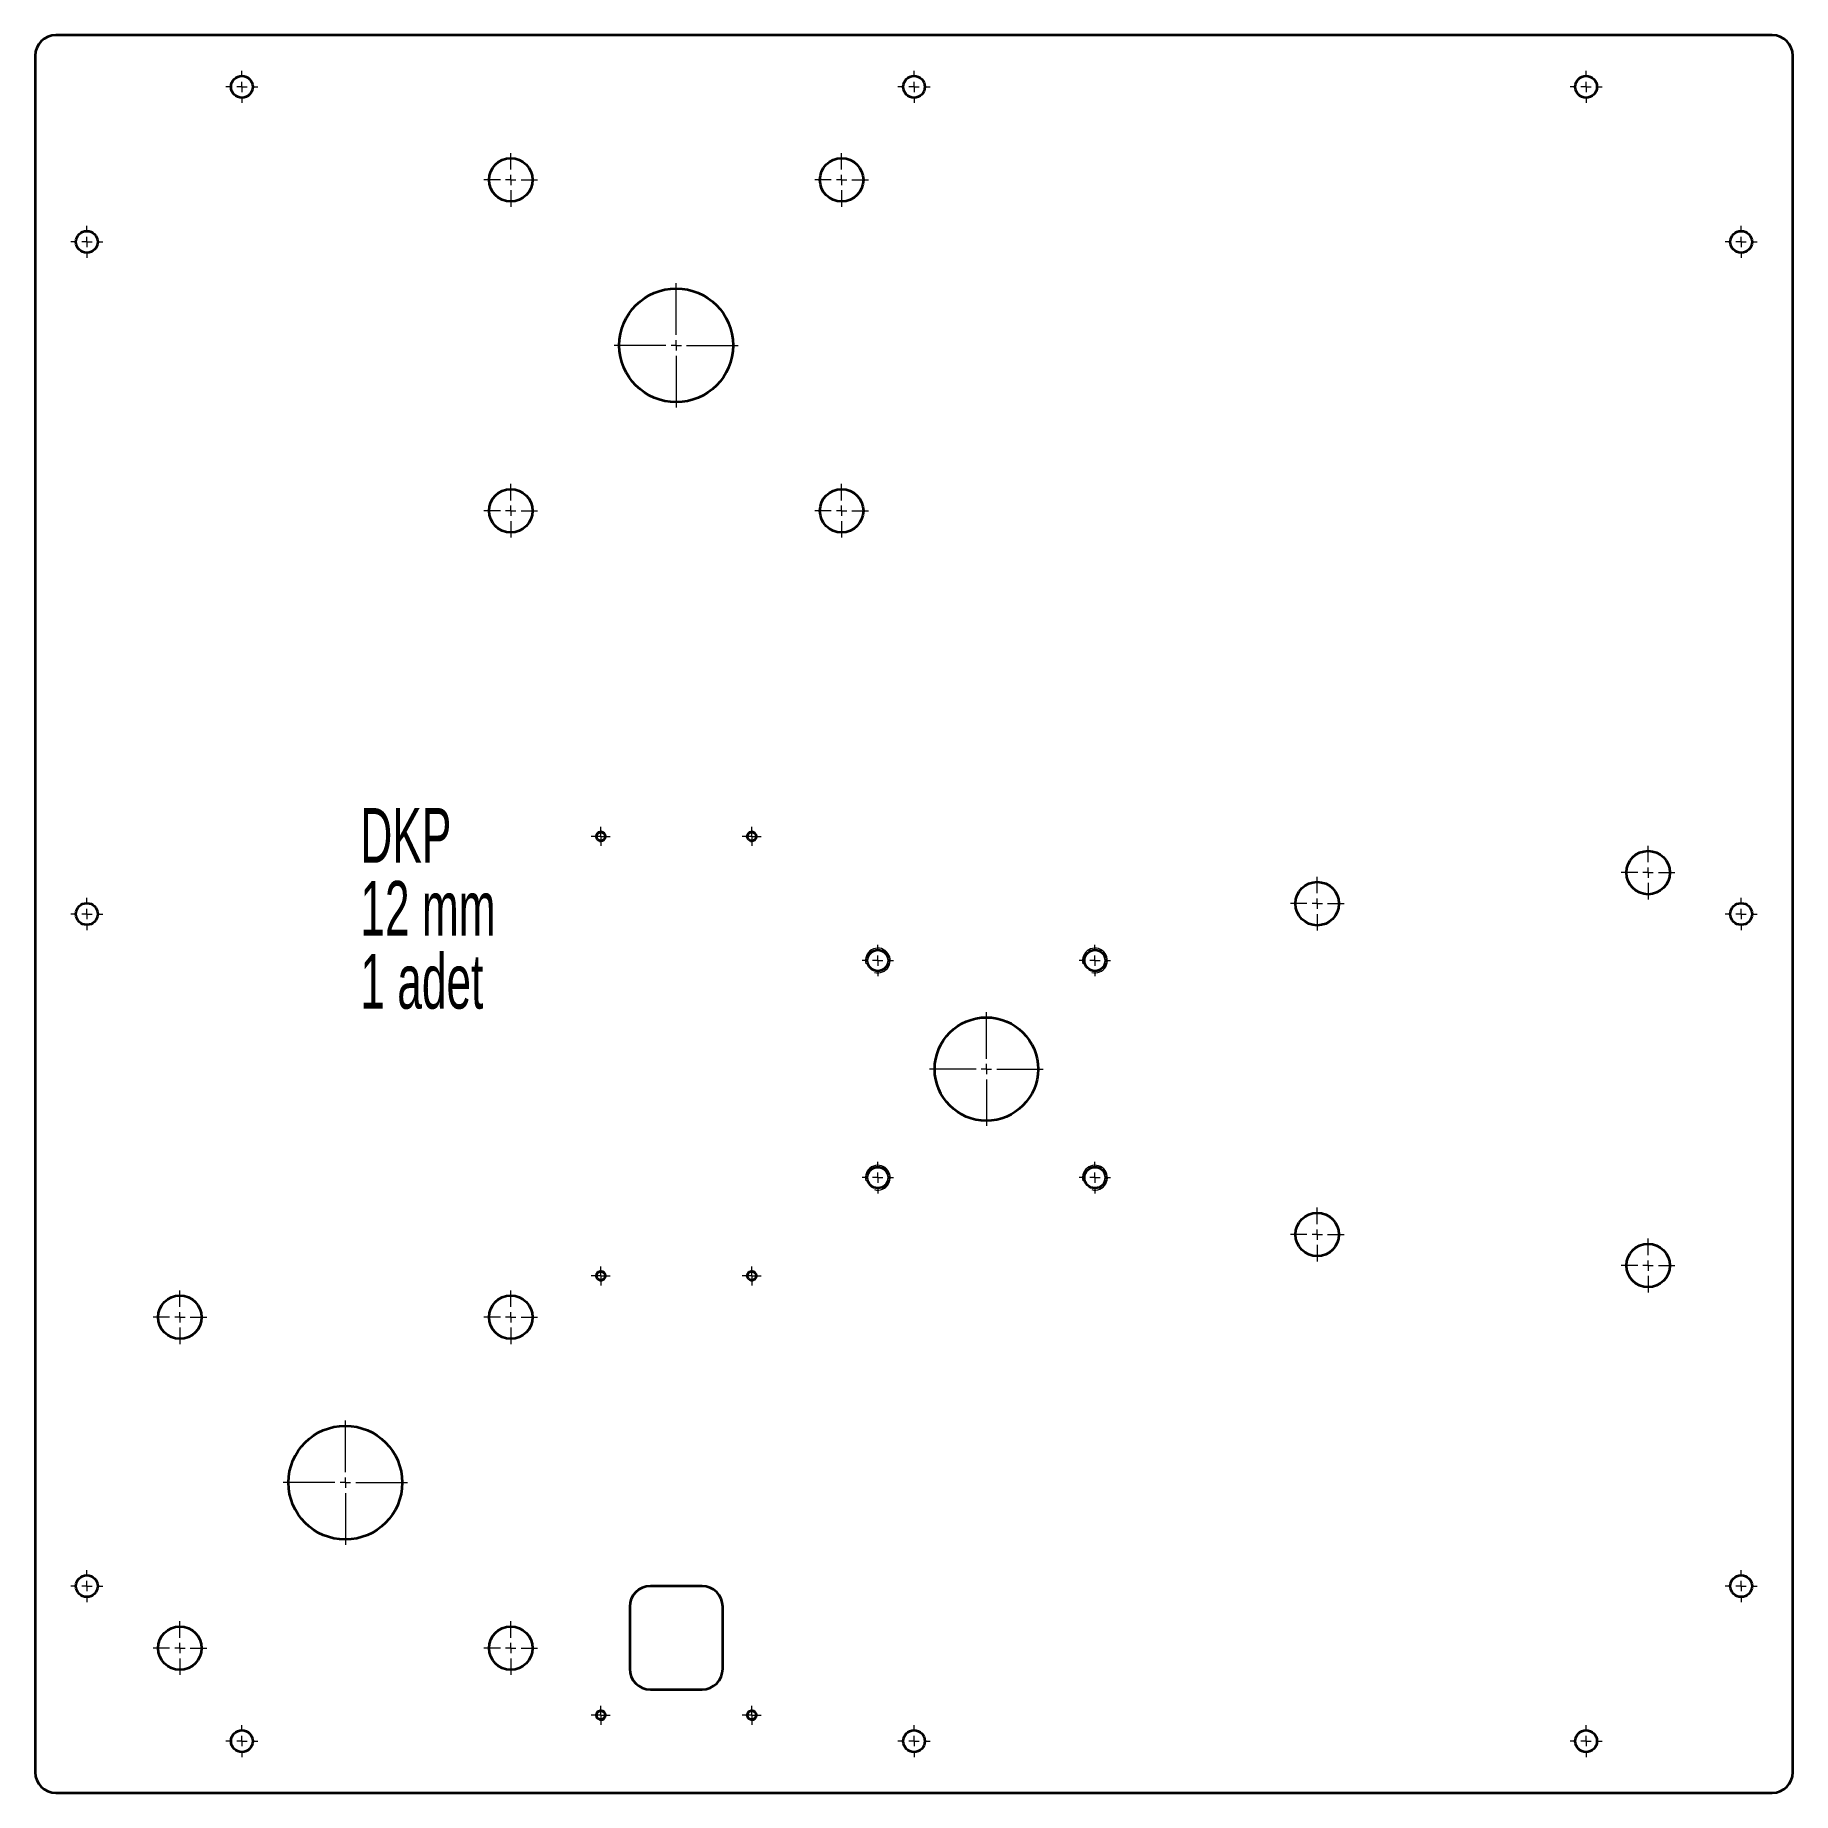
# Model space of a CAD drawing. Header units: millimetres. Extents: x -302 to 548, y -307 to 543.
import ezdxf

# ---------------------------------------------------------------- set-up
doc = ezdxf.new("R2010")
doc.units = ezdxf.units.MM
doc.styles.add('SLDTEXTSTYLE0', font='TXT', dxfattribs={"width": 0.605})

# ---------------------------------------------------------------- blocks, each defined once
blk = doc.blocks.new('SW_NOTE_0')
at = {"color": 0, "linetype": 'Continuous', "lineweight": 0, "char_height": 26.458, "attachment_point": 1, "style": 'SLDTEXTSTYLE0'}
for s, insert in [('DKP', (0, 34.11)), ('12 mm', (0, -1.17)), ('1 adet', (0, -36.45))]:
    blk.add_mtext(s, dxfattribs=dict(at, insert=insert))
blk = doc.blocks.new('SW_CENTERMARKSYMBOL_0')
at = {"color": 0, "linetype": 'Continuous', "lineweight": 18}
for p, q in [((-5, 0), (-7.75, 0)), ((0, 0), (-2.5, 0)), ((0, 5), (0, 7.75)), ((0, 0), (0, 2.5)), ((0, 0), (0, -2.5)), ((0, 0), (2.5, 0)), ((5, 0), (7.75, 0)), ((0, -5), (0, -7.75))]:
    blk.add_line(p, q, dxfattribs=at)
blk = doc.blocks.new('SW_CENTERMARKSYMBOL_1')
at = {"color": 0, "linetype": 'Continuous', "lineweight": 18}
for p, q in [((-5, 0), (-7.75, 0)), ((0, 0), (-2.5, 0)), ((0, 5), (0, 7.75)), ((0, 0), (0, 2.5)), ((0, 0), (0, -2.5)), ((0, 0), (2.5, 0)), ((5, 0), (7.75, 0)), ((0, -5), (0, -7.75))]:
    blk.add_line(p, q, dxfattribs=at)
blk = doc.blocks.new('SW_CENTERMARKSYMBOL_2')
at = {"color": 0, "linetype": 'Continuous', "lineweight": 18}
for p, q in [((-5, 0), (-7.75, 0)), ((0, 0), (-2.5, 0)), ((0, 5), (0, 7.75)), ((0, 0), (0, 2.5)), ((0, 0), (0, -2.5)), ((0, 0), (2.5, 0)), ((5, 0), (7.75, 0)), ((0, -5), (0, -7.75))]:
    blk.add_line(p, q, dxfattribs=at)
blk = doc.blocks.new('SW_CENTERMARKSYMBOL_3')
at = {"color": 0, "linetype": 'Continuous', "lineweight": 18}
for p, q in [((-5, 0), (-7.75, 0)), ((0, 0), (-2.5, 0)), ((0, 5), (0, 7.75)), ((0, 0), (0, 2.5)), ((0, 0), (0, -2.5)), ((0, 0), (2.5, 0)), ((5, 0), (7.75, 0)), ((0, -5), (0, -7.75))]:
    blk.add_line(p, q, dxfattribs=at)
blk = doc.blocks.new('SW_CENTERMARKSYMBOL_4')
at = {"color": 0, "linetype": 'Continuous', "lineweight": 18}
for p, q in [((-5, 0), (-7.75, 0)), ((0, 0), (-2.5, 0)), ((0, 5), (0, 7.75)), ((0, 0), (0, 2.5)), ((0, 0), (0, -2.5)), ((0, 0), (2.5, 0)), ((5, 0), (7.75, 0)), ((0, -5), (0, -7.75))]:
    blk.add_line(p, q, dxfattribs=at)
blk = doc.blocks.new('SW_CENTERMARKSYMBOL_5')
at = {"color": 0, "linetype": 'Continuous', "lineweight": 18}
for p, q in [((-5, 0), (-7.75, 0)), ((0, 0), (-2.5, 0)), ((0, 5), (0, 7.75)), ((0, 0), (0, 2.5)), ((0, 0), (0, -2.5)), ((0, 0), (2.5, 0)), ((5, 0), (7.75, 0)), ((0, -5), (0, -7.75))]:
    blk.add_line(p, q, dxfattribs=at)
blk = doc.blocks.new('SW_CENTERMARKSYMBOL_6')
at = {"color": 0, "linetype": 'Continuous', "lineweight": 18}
for p, q in [((-5, 0), (-7.75, 0)), ((0, 0), (-2.5, 0)), ((0, 5), (0, 7.75)), ((0, 0), (0, 2.5)), ((0, 0), (0, -2.5)), ((0, 0), (2.5, 0)), ((5, 0), (7.75, 0)), ((0, -5), (0, -7.75))]:
    blk.add_line(p, q, dxfattribs=at)
blk = doc.blocks.new('SW_CENTERMARKSYMBOL_7')
at = {"color": 0, "linetype": 'Continuous', "lineweight": 18}
for p, q in [((-5, 0), (-7.75, 0)), ((0, 0), (-2.5, 0)), ((0, 5), (0, 7.75)), ((0, 0), (0, 2.5)), ((0, 0), (0, -2.5)), ((0, 0), (2.5, 0)), ((5, 0), (7.75, 0)), ((0, -5), (0, -7.75))]:
    blk.add_line(p, q, dxfattribs=at)
blk = doc.blocks.new('SW_CENTERMARKSYMBOL_8')
at = {"color": 0, "linetype": 'Continuous', "lineweight": 18}
for p, q in [((-5, 0), (-7.75, 0)), ((0, 0), (-2.5, 0)), ((0, 5), (0, 7.75)), ((0, 0), (0, 2.5)), ((0, 0), (0, -2.5)), ((0, 0), (2.5, 0)), ((5, 0), (7.75, 0)), ((0, -5), (0, -7.75))]:
    blk.add_line(p, q, dxfattribs=at)
blk = doc.blocks.new('SW_CENTERMARKSYMBOL_9')
at = {"color": 0, "linetype": 'Continuous', "lineweight": 18}
for p, q in [((-5, 0), (-7.75, 0)), ((0, 0), (-2.5, 0)), ((0, 5), (0, 7.75)), ((0, 0), (0, 2.5)), ((0, 0), (0, -2.5)), ((0, 0), (2.5, 0)), ((5, 0), (7.75, 0)), ((0, -5), (0, -7.75))]:
    blk.add_line(p, q, dxfattribs=at)
blk = doc.blocks.new('SW_CENTERMARKSYMBOL_10')
at = {"color": 0, "linetype": 'Continuous', "lineweight": 18}
for p, q in [((-5, 0), (-7.75, 0)), ((0, 0), (-2.5, 0)), ((0, 5), (0, 7.75)), ((0, 0), (0, 2.5)), ((0, 0), (0, -2.5)), ((0, 0), (2.5, 0)), ((5, 0), (7.75, 0)), ((0, -5), (0, -7.75))]:
    blk.add_line(p, q, dxfattribs=at)
blk = doc.blocks.new('SW_CENTERMARKSYMBOL_11')
at = {"color": 0, "linetype": 'Continuous', "lineweight": 18}
for p, q in [((-5, 0), (-7.75, 0)), ((0, 0), (-2.5, 0)), ((0, 5), (0, 7.75)), ((0, 0), (0, 2.5)), ((0, 0), (0, -2.5)), ((0, 0), (2.5, 0)), ((5, 0), (7.75, 0)), ((0, -5), (0, -7.75))]:
    blk.add_line(p, q, dxfattribs=at)
blk = doc.blocks.new('SW_CENTERMARKSYMBOL_12')
at = {"color": 0, "linetype": 'Continuous', "lineweight": 18}
for p, q in [((0, 5), (0, 30)), ((-5, 0), (-30, 0)), ((0, 0), (-2.5, 0)), ((0, 0), (0, 2.5)), ((0, 0), (0, -2.5)), ((0, 0), (2.5, 0)), ((5, 0), (30, 0)), ((0, -5), (0, -30))]:
    blk.add_line(p, q, dxfattribs=at)
blk = doc.blocks.new('SW_CENTERMARKSYMBOL_13')
at = {"color": 0, "linetype": 'Continuous', "lineweight": 18}
for p, q in [((0, 5), (0, 30)), ((-5, 0), (-30, 0)), ((0, 0), (-2.5, 0)), ((0, 0), (0, 2.5)), ((0, 0), (0, -2.5)), ((0, 0), (2.5, 0)), ((5, 0), (30, 0)), ((0, -5), (0, -30))]:
    blk.add_line(p, q, dxfattribs=at)
blk = doc.blocks.new('SW_CENTERMARKSYMBOL_14')
at = {"color": 0, "linetype": 'Continuous', "lineweight": 18}
for p, q in [((0, 5), (0, 27.5)), ((-5, 0), (-27.5, 0)), ((0, 0), (-2.5, 0)), ((0, 0), (0, 2.5)), ((0, 0), (0, -2.5)), ((0, 0), (2.5, 0)), ((5, 0), (27.5, 0)), ((0, -5), (0, -27.5))]:
    blk.add_line(p, q, dxfattribs=at)
blk = doc.blocks.new('SW_CENTERMARKSYMBOL_15')
at = {"color": 0, "linetype": 'Continuous', "lineweight": 18}
for p, q in [((-5, 0), (-7.6, 0)), ((0, 0), (-2.5, 0)), ((0, 5), (0, 7.6)), ((0, 0), (0, 2.5)), ((0, 0), (0, -2.5)), ((0, 0), (2.5, 0)), ((5, 0), (7.6, 0)), ((0, -5), (0, -7.6))]:
    blk.add_line(p, q, dxfattribs=at)
blk = doc.blocks.new('SW_CENTERMARKSYMBOL_16')
at = {"color": 0, "linetype": 'Continuous', "lineweight": 18}
for p, q in [((-5, 0), (-7.6, 0)), ((0, 0), (-2.5, 0)), ((0, 5), (0, 7.6)), ((0, 0), (0, 2.5)), ((0, 0), (0, -2.5)), ((0, 0), (2.5, 0)), ((5, 0), (7.6, 0)), ((0, -5), (0, -7.6))]:
    blk.add_line(p, q, dxfattribs=at)
blk = doc.blocks.new('SW_CENTERMARKSYMBOL_17')
at = {"color": 0, "linetype": 'Continuous', "lineweight": 18}
for p, q in [((-5, 0), (-7.6, 0)), ((0, 0), (-2.5, 0)), ((0, 5), (0, 7.6)), ((0, 0), (0, 2.5)), ((0, 0), (0, -2.5)), ((0, 0), (2.5, 0)), ((5, 0), (7.6, 0)), ((0, -5), (0, -7.6))]:
    blk.add_line(p, q, dxfattribs=at)
blk = doc.blocks.new('SW_CENTERMARKSYMBOL_18')
at = {"color": 0, "linetype": 'Continuous', "lineweight": 18}
for p, q in [((-5, 0), (-7.6, 0)), ((0, 0), (-2.5, 0)), ((0, 5), (0, 7.6)), ((0, 0), (0, 2.5)), ((0, 0), (0, -2.5)), ((0, 0), (2.5, 0)), ((5, 0), (7.6, 0)), ((0, -5), (0, -7.6))]:
    blk.add_line(p, q, dxfattribs=at)
blk = doc.blocks.new('SW_CENTERMARKSYMBOL_19')
at = {"color": 0, "linetype": 'Continuous', "lineweight": 18}
for p, q in [((0, 5), (0, 13)), ((-5, 0), (-13, 0)), ((0, 0), (-2.5, 0)), ((0, 0), (0, 2.5)), ((0, 0), (0, -2.5)), ((0, 0), (2.5, 0)), ((5, 0), (13, 0)), ((0, -5), (0, -13))]:
    blk.add_line(p, q, dxfattribs=at)
blk = doc.blocks.new('SW_CENTERMARKSYMBOL_20')
at = {"color": 0, "linetype": 'Continuous', "lineweight": 18}
for p, q in [((0, 5), (0, 13)), ((-5, 0), (-13, 0)), ((0, 0), (-2.5, 0)), ((0, 0), (0, 2.5)), ((0, 0), (0, -2.5)), ((0, 0), (2.5, 0)), ((5, 0), (13, 0)), ((0, -5), (0, -13))]:
    blk.add_line(p, q, dxfattribs=at)
blk = doc.blocks.new('SW_CENTERMARKSYMBOL_21')
at = {"color": 0, "linetype": 'Continuous', "lineweight": 18}
for p, q in [((0, 5), (0, 13)), ((-5, 0), (-13, 0)), ((0, 0), (-2.5, 0)), ((0, 0), (0, 2.5)), ((0, 0), (0, -2.5)), ((0, 0), (2.5, 0)), ((5, 0), (13, 0)), ((0, -5), (0, -13))]:
    blk.add_line(p, q, dxfattribs=at)
blk = doc.blocks.new('SW_CENTERMARKSYMBOL_22')
at = {"color": 0, "linetype": 'Continuous', "lineweight": 18}
for p, q in [((0, 5), (0, 13)), ((-5, 0), (-13, 0)), ((0, 0), (-2.5, 0)), ((0, 0), (0, 2.5)), ((0, 0), (0, -2.5)), ((0, 0), (2.5, 0)), ((5, 0), (13, 0)), ((0, -5), (0, -13))]:
    blk.add_line(p, q, dxfattribs=at)
blk = doc.blocks.new('SW_CENTERMARKSYMBOL_23')
at = {"color": 0, "linetype": 'Continuous', "lineweight": 18}
for p, q in [((0, 5), (0, 13)), ((-5, 0), (-13, 0)), ((0, 0), (-2.5, 0)), ((0, 0), (0, 2.5)), ((0, 0), (0, -2.5)), ((0, 0), (2.5, 0)), ((5, 0), (13, 0)), ((0, -5), (0, -13))]:
    blk.add_line(p, q, dxfattribs=at)
blk = doc.blocks.new('SW_CENTERMARKSYMBOL_24')
at = {"color": 0, "linetype": 'Continuous', "lineweight": 18}
for p, q in [((0, 5), (0, 13)), ((-5, 0), (-13, 0)), ((0, 0), (-2.5, 0)), ((0, 0), (0, 2.5)), ((0, 0), (0, -2.5)), ((0, 0), (2.5, 0)), ((5, 0), (13, 0)), ((0, -5), (0, -13))]:
    blk.add_line(p, q, dxfattribs=at)
blk = doc.blocks.new('SW_CENTERMARKSYMBOL_25')
at = {"color": 0, "linetype": 'Continuous', "lineweight": 18}
for p, q in [((0, 5), (0, 13)), ((-5, 0), (-13, 0)), ((0, 0), (-2.5, 0)), ((0, 0), (0, 2.5)), ((0, 0), (0, -2.5)), ((0, 0), (2.5, 0)), ((5, 0), (13, 0)), ((0, -5), (0, -13))]:
    blk.add_line(p, q, dxfattribs=at)
blk = doc.blocks.new('SW_CENTERMARKSYMBOL_26')
at = {"color": 0, "linetype": 'Continuous', "lineweight": 18}
for p, q in [((0, 5), (0, 13)), ((-5, 0), (-13, 0)), ((0, 0), (-2.5, 0)), ((0, 0), (0, 2.5)), ((0, 0), (0, -2.5)), ((0, 0), (2.5, 0)), ((5, 0), (13, 0)), ((0, -5), (0, -13))]:
    blk.add_line(p, q, dxfattribs=at)
blk = doc.blocks.new('SW_CENTERMARKSYMBOL_27')
at = {"color": 0, "linetype": 'Continuous', "lineweight": 18}
for p, q in [((0, 5), (0, 13)), ((-5, 0), (-13, 0)), ((0, 0), (-2.5, 0)), ((0, 0), (0, 2.5)), ((0, 0), (0, -2.5)), ((0, 0), (2.5, 0)), ((5, 0), (13, 0)), ((0, -5), (0, -13))]:
    blk.add_line(p, q, dxfattribs=at)
blk = doc.blocks.new('SW_CENTERMARKSYMBOL_28')
at = {"color": 0, "linetype": 'Continuous', "lineweight": 18}
for p, q in [((0, 5), (0, 13)), ((-5, 0), (-13, 0)), ((0, 0), (-2.5, 0)), ((0, 0), (0, 2.5)), ((0, 0), (0, -2.5)), ((0, 0), (2.5, 0)), ((5, 0), (13, 0)), ((0, -5), (0, -13))]:
    blk.add_line(p, q, dxfattribs=at)
blk = doc.blocks.new('SW_CENTERMARKSYMBOL_29')
at = {"color": 0, "linetype": 'Continuous', "lineweight": 18}
for p, q in [((0, 5), (0, 13)), ((-5, 0), (-13, 0)), ((0, 0), (-2.5, 0)), ((0, 0), (0, 2.5)), ((0, 0), (0, -2.5)), ((0, 0), (2.5, 0)), ((5, 0), (13, 0)), ((0, -5), (0, -13))]:
    blk.add_line(p, q, dxfattribs=at)
blk = doc.blocks.new('SW_CENTERMARKSYMBOL_30')
at = {"color": 0, "linetype": 'Continuous', "lineweight": 18}
for p, q in [((0, 5), (0, 13)), ((-5, 0), (-13, 0)), ((0, 0), (-2.5, 0)), ((0, 0), (0, 2.5)), ((0, 0), (0, -2.5)), ((0, 0), (2.5, 0)), ((5, 0), (13, 0)), ((0, -5), (0, -13))]:
    blk.add_line(p, q, dxfattribs=at)
blk = doc.blocks.new('SW_CENTERMARKSYMBOL_31')
at = {"color": 0, "linetype": 'Continuous', "lineweight": 18}
for p, q in [((-2.5, 0), (-4.6, 0)), ((0, 0), (-2.5, 0)), ((0, 2.5), (0, 4.6)), ((0, 0), (0, 2.5)), ((0, 0), (0, -2.5)), ((0, 0), (2.5, 0)), ((2.5, 0), (4.6, 0)), ((0, -2.5), (0, -4.6))]:
    blk.add_line(p, q, dxfattribs=at)
blk = doc.blocks.new('SW_CENTERMARKSYMBOL_32')
at = {"color": 0, "linetype": 'Continuous', "lineweight": 18}
for p, q in [((-2.5, 0), (-4.6, 0)), ((0, 0), (-2.5, 0)), ((0, 2.5), (0, 4.6)), ((0, 0), (0, 2.5)), ((0, 0), (0, -2.5)), ((0, 0), (2.5, 0)), ((2.5, 0), (4.6, 0)), ((0, -2.5), (0, -4.6))]:
    blk.add_line(p, q, dxfattribs=at)
blk = doc.blocks.new('SW_CENTERMARKSYMBOL_33')
at = {"color": 0, "linetype": 'Continuous', "lineweight": 18}
for p, q in [((-2.5, 0), (-4.6, 0)), ((0, 0), (-2.5, 0)), ((0, 2.5), (0, 4.6)), ((0, 0), (0, 2.5)), ((0, 0), (0, -2.5)), ((0, 0), (2.5, 0)), ((2.5, 0), (4.6, 0)), ((0, -2.5), (0, -4.6))]:
    blk.add_line(p, q, dxfattribs=at)
blk = doc.blocks.new('SW_CENTERMARKSYMBOL_34')
at = {"color": 0, "linetype": 'Continuous', "lineweight": 18}
for p, q in [((-2.5, 0), (-4.6, 0)), ((0, 0), (-2.5, 0)), ((0, 2.5), (0, 4.6)), ((0, 0), (0, 2.5)), ((0, 0), (0, -2.5)), ((0, 0), (2.5, 0)), ((2.5, 0), (4.6, 0)), ((0, -2.5), (0, -4.6))]:
    blk.add_line(p, q, dxfattribs=at)
blk = doc.blocks.new('SW_CENTERMARKSYMBOL_35')
at = {"color": 0, "linetype": 'Continuous', "lineweight": 18}
for p, q in [((-2.5, 0), (-4.6, 0)), ((0, 0), (-2.5, 0)), ((0, 2.5), (0, 4.6)), ((0, 0), (0, 2.5)), ((0, 0), (0, -2.5)), ((0, 0), (2.5, 0)), ((2.5, 0), (4.6, 0)), ((0, -2.5), (0, -4.6))]:
    blk.add_line(p, q, dxfattribs=at)
blk = doc.blocks.new('SW_CENTERMARKSYMBOL_36')
at = {"color": 0, "linetype": 'Continuous', "lineweight": 18}
for p, q in [((-2.5, 0), (-4.6, 0)), ((0, 0), (-2.5, 0)), ((0, 2.5), (0, 4.6)), ((0, 0), (0, 2.5)), ((0, 0), (0, -2.5)), ((0, 0), (2.5, 0)), ((2.5, 0), (4.6, 0)), ((0, -2.5), (0, -4.6))]:
    blk.add_line(p, q, dxfattribs=at)

msp = doc.modelspace()

# ---------------------------------------------------------------- linework, layer by layer
at = {"color": 7, "linetype": 'Continuous', "lineweight": 35}
for p, q in [((538.4, 542.67), (-291.6, 542.67)), ((-301.6, 532.67), (-301.6, -297.33)), ((548.4, -297.33), (548.4, 532.67)), ((20.9, -207.33), (-4.1, -207.33)), ((-14.1, -217.33), (-14.1, -247.33)), ((30.9, -247.33), (30.9, -217.33)), ((-4.1, -257.33), (20.9, -257.33)), ((-291.6, -307.33), (538.4, -307.33))]:
    msp.add_line(p, q, dxfattribs=at)
for centre, radius in [((-201.6, 517.67), 5.25), ((123.4, 517.67), 5.25), ((448.4, 517.67), 5.25), ((-71.6, 472.67), 10.5), ((88.4, 472.67), 10.5), ((-276.6, 442.67), 5.25), ((523.4, 442.67), 5.25), ((8.4, 392.67), 27.5), ((-71.6, 312.67), 10.5), ((88.4, 312.67), 10.5), ((-28.1, 155.17), 2.1), ((44.9, 155.17), 2.1), ((478.4, 137.67), 10.5), ((318.4, 122.67), 10.5), ((-276.6, 117.67), 5.25), ((523.4, 117.67), 5.25), ((105.9, 95.17), 5.1), ((210.9, 95.17), 5.1), ((158.4, 42.67), 25), ((105.9, -9.83), 5.1), ((210.9, -9.83), 5.1), ((318.4, -37.33), 10.5), ((478.4, -52.33), 10.5), ((-28.1, -57.33), 2.1), ((44.9, -57.33), 2.1), ((-231.6, -77.33), 10.5), ((-71.6, -77.33), 10.5), ((-151.6, -157.33), 27.5), ((-276.6, -207.33), 5.25), ((523.4, -207.33), 5.25), ((-231.6, -237.33), 10.5), ((-71.6, -237.33), 10.5), ((-28.1, -269.83), 2.1), ((44.9, -269.83), 2.1), ((-201.6, -282.33), 5.25), ((123.4, -282.33), 5.25), ((448.4, -282.33), 5.25)]:
    msp.add_circle(centre, radius, dxfattribs=at)
for centre, start, end in [((-291.6, 532.67), 90, 180), ((538.4, 532.67), 0, 90), ((-4.1, -217.33), 90, 180), ((20.9, -217.33), 0, 90), ((-4.1, -247.33), 180, 270), ((20.9, -247.33), 270, 0), ((-291.6, -297.33), 180, 270), ((538.4, -297.33), 270, 0)]:
    msp.add_arc(centre, 10, start, end, dxfattribs=at)
at = {"color": 7, "linetype": 'Continuous', "lineweight": 18}
for centre, radius in [((-28.1, 155.17), 2.5), ((44.9, 155.17), 2.5), ((105.9, 95.17), 6), ((210.9, 95.17), 6), ((105.9, -9.83), 6), ((210.9, -9.83), 6), ((-28.1, -57.33), 2.5), ((44.9, -57.33), 2.5), ((-28.1, -269.83), 2.5), ((44.9, -269.83), 2.5)]:
    msp.add_arc(centre, radius, 255, 195, dxfattribs=at)

# ---------------------------------------------------------------- block references
for name, p in [('SW_CENTERMARKSYMBOL_6', (-201.6, 517.67)), ('SW_CENTERMARKSYMBOL_7', (123.4, 517.67)), ('SW_CENTERMARKSYMBOL_11', (448.4, 517.67)), ('SW_CENTERMARKSYMBOL_19', (-71.6, 472.67)), ('SW_CENTERMARKSYMBOL_22', (88.4, 472.67)), ('SW_CENTERMARKSYMBOL_5', (-276.6, 442.67)), ('SW_CENTERMARKSYMBOL_10', (523.4, 442.67)), ('SW_CENTERMARKSYMBOL_13', (8.4, 392.67)), ('SW_CENTERMARKSYMBOL_20', (-71.6, 312.67)), ('SW_CENTERMARKSYMBOL_21', (88.4, 312.67)), ('SW_CENTERMARKSYMBOL_36', (-28.1, 155.17)), ('SW_CENTERMARKSYMBOL_31', (44.9, 155.17)), ('SW_CENTERMARKSYMBOL_29', (478.4, 137.67)), ('SW_CENTERMARKSYMBOL_30', (318.4, 122.67)), ('SW_CENTERMARKSYMBOL_4', (-276.6, 117.67)), ('SW_CENTERMARKSYMBOL_9', (523.4, 117.67)), ('SW_CENTERMARKSYMBOL_18', (105.9, 95.17)), ('SW_CENTERMARKSYMBOL_17', (210.9, 95.17)), ('SW_CENTERMARKSYMBOL_14', (158.4, 42.67)), ('SW_CENTERMARKSYMBOL_15', (105.9, -9.83)), ('SW_CENTERMARKSYMBOL_16', (210.9, -9.83)), ('SW_CENTERMARKSYMBOL_27', (318.4, -37.33)), ('SW_CENTERMARKSYMBOL_28', (478.4, -52.33)), ('SW_CENTERMARKSYMBOL_35', (-28.1, -57.33)), ('SW_CENTERMARKSYMBOL_32', (44.9, -57.33)), ('SW_CENTERMARKSYMBOL_23', (-231.6, -77.33)), ('SW_CENTERMARKSYMBOL_24', (-71.6, -77.33)), ('SW_CENTERMARKSYMBOL_12', (-151.6, -157.33)), ('SW_CENTERMARKSYMBOL_3', (-276.6, -207.33)), ('SW_CENTERMARKSYMBOL_8', (523.4, -207.33)), ('SW_CENTERMARKSYMBOL_26', (-231.6, -237.33)), ('SW_CENTERMARKSYMBOL_25', (-71.6, -237.33)), ('SW_CENTERMARKSYMBOL_34', (-28.1, -269.83)), ('SW_CENTERMARKSYMBOL_33', (44.9, -269.83)), ('SW_CENTERMARKSYMBOL_2', (-201.6, -282.33)), ('SW_CENTERMARKSYMBOL_1', (123.4, -282.33)), ('SW_CENTERMARKSYMBOL_0', (448.4, -282.33))]:
    msp.add_blockref(name, p, dxfattribs=at)
at = {"color": 7, "linetype": 'Continuous', "lineweight": 0}
msp.add_blockref('SW_NOTE_0', (-144.34, 134.81), dxfattribs=at)

doc.saveas('drawing.dxf')
